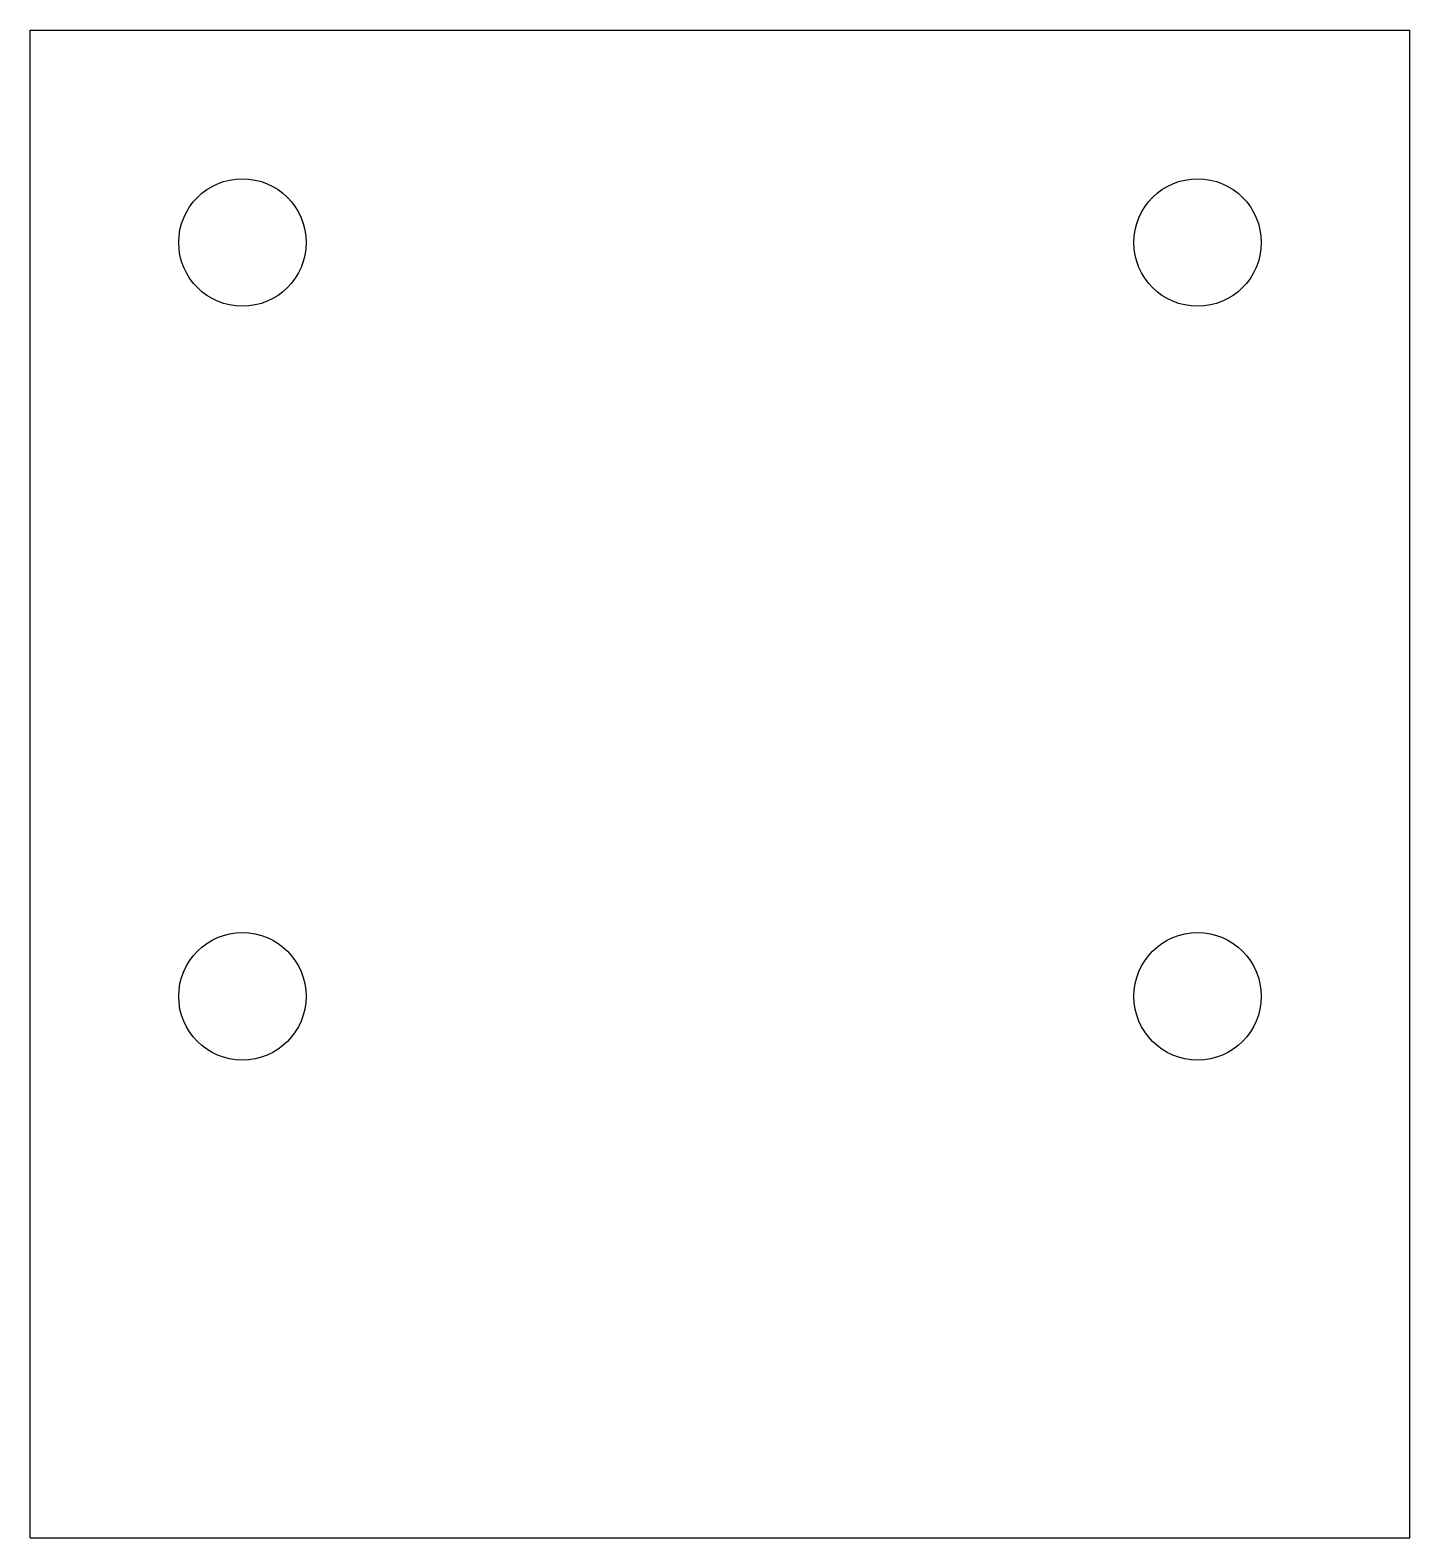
# Model space of a CAD drawing. Extents: x 0 to 1.28, y -0.01 to 1.39.
import ezdxf

# ---------------------------------------------------------------- set-up
doc = ezdxf.new("R2010")
doc.units = 0
doc.header["$MEASUREMENT"] = 0
doc.layers.add('MODELSKETCH_VISIBLE', color=7, linetype='CONTINUOUS')

msp = doc.modelspace()

# ---------------------------------------------------------------- linework, layer by layer
at = {"layer": 'MODELSKETCH_VISIBLE'}
for p, q in [((0.0039, -0.0083), (0.0039, 1.3894)), ((0.0039, 1.3894), (1.2834, 1.3894)), ((1.2834, -0.0083), (1.2834, 1.3894)), ((0.0039, -0.0083), (1.2834, -0.0083))]:
    msp.add_line(p, q, dxfattribs=at)
for centre in [(0.2007, 1.1925), (1.0865, 1.1925), (0.2007, 0.4937), (1.0865, 0.4937)]:
    msp.add_circle(centre, 0.0591, dxfattribs=at)

doc.saveas('drawing.dxf')
